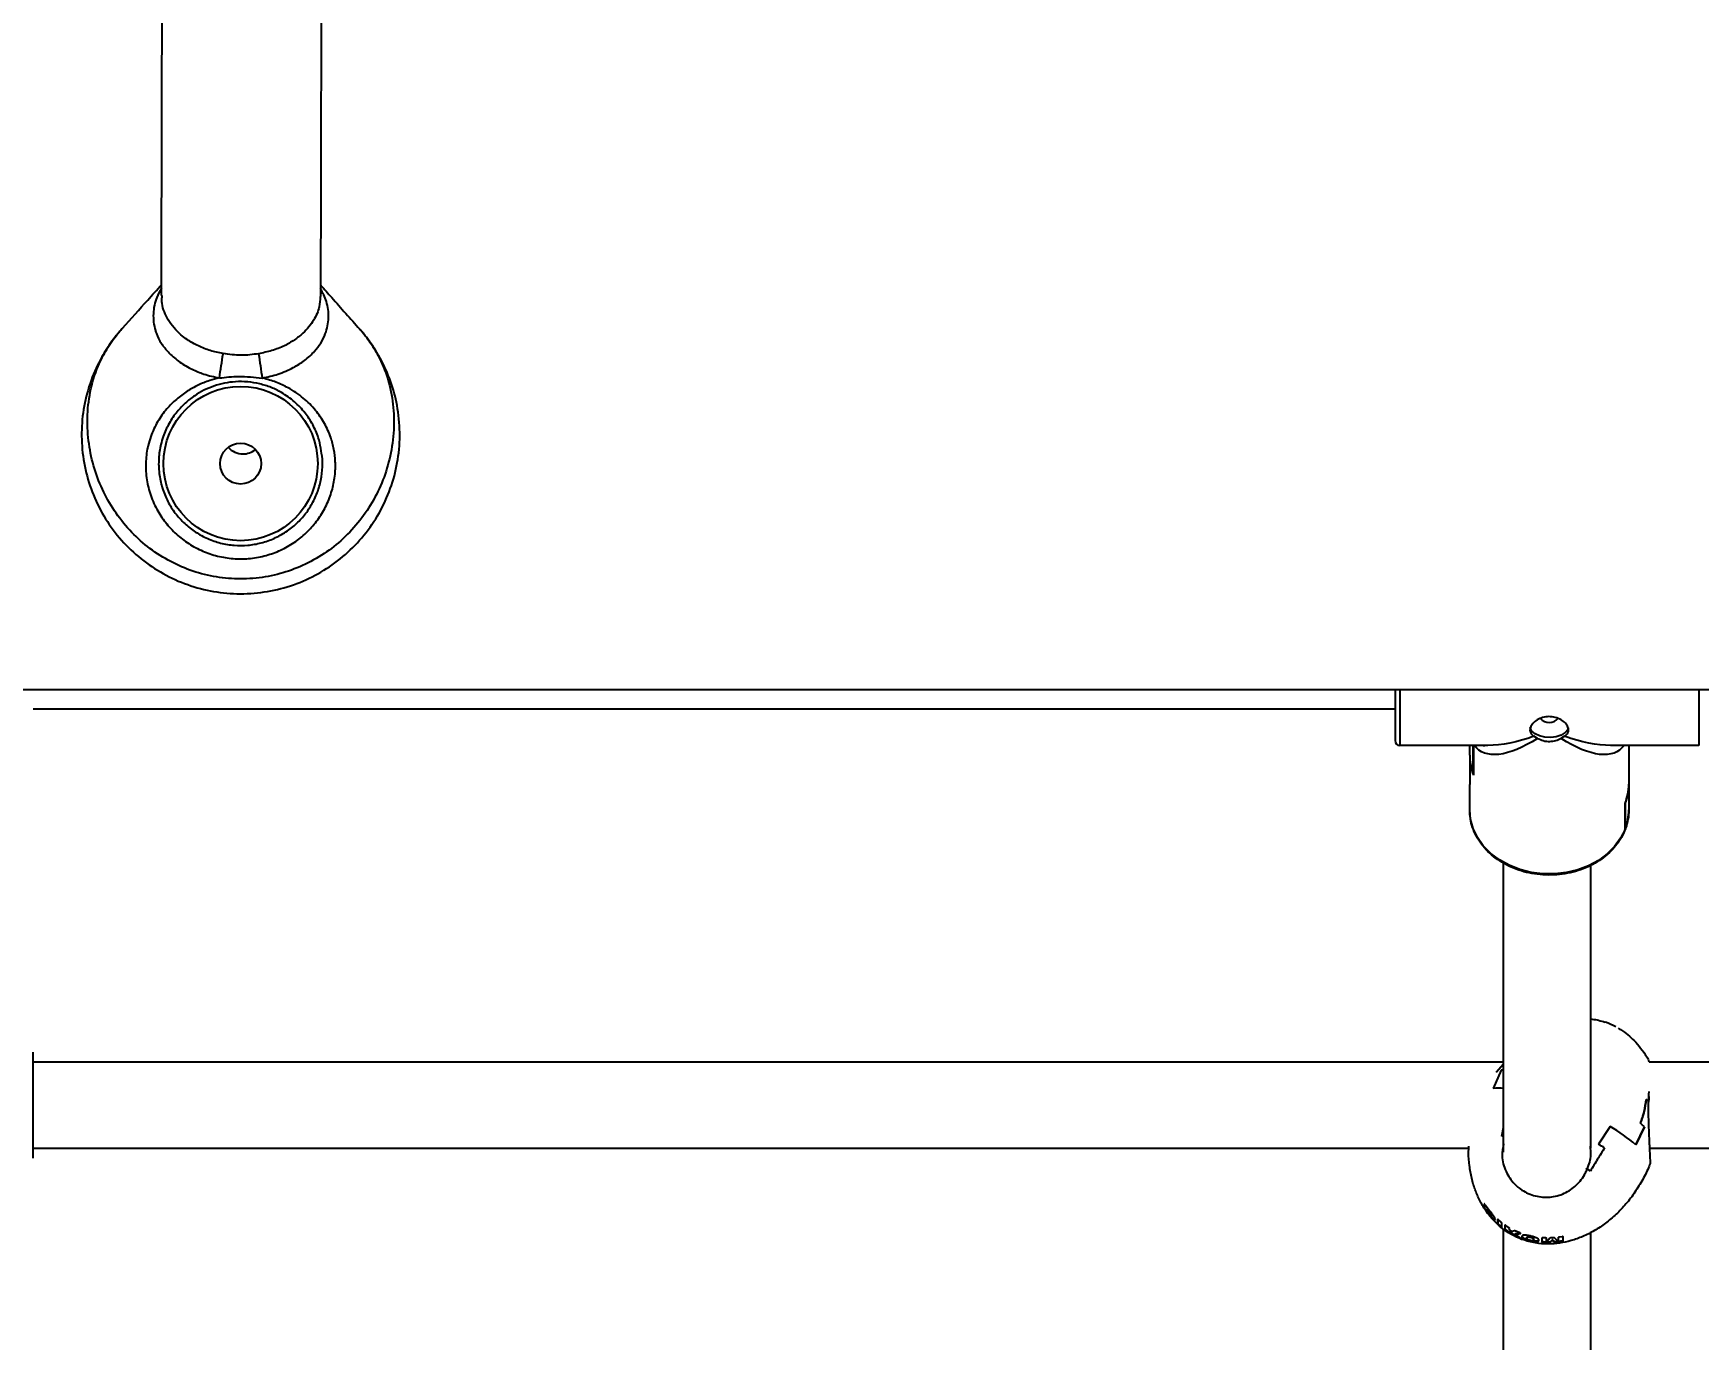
# Model space of a CAD drawing. Header units: millimetres. Extents: x -3041 to 2447, y -2670 to 2376.
# Drawn here: x -616.5 to -271, y -112.8 to 158.2 of the extents above; entities that cross this region are included whole.
import ezdxf

# ---------------------------------------------------------------- set-up
doc = ezdxf.new("R2010")
doc.units = ezdxf.units.MM
for name, color, linetype in [('DIKOM_ОБЪЕКТ', 7, 'Continuous'), ('DIKOM_РАЗМЕР_ЗОНА', 7, 'Continuous'), ('DIKOM_РАЗМЕР_ОБЪЕКТА', 7, 'Continuous')]:
    doc.layers.add(name, color=color, linetype=linetype)
doc.styles.add('style1', font='arial.ttf', dxfattribs={"width": 0.8})
doc.dimstyles.new('1-50', dxfattribs={"dimtxt": 300, "dimasz": 200, "dimexe": 100, "dimexo": 0, "dimgap": 100, "dimtad": 1, "dimdec": 0, "dimtxsty": 'style1', "dimcen": 0, "dimclrd": 7, "dimclre": 7, "dimadec": 1, "dimazin": 2, "dimtfac": 1, "dimtdec": 0, "dimtmove": 0, "dimatfit": 3, "dimfxl": 0, "dimlwd": 25, "dimlwe": 18, "dimarcsym": 0})

# ---------------------------------------------------------------- blocks, each defined once
blk = doc.blocks.new('*D3')
at = {"layer": 'Defpoints', "color": 0, "transparency": 16777216}
for p in [(-752.5, 77), (947.5, 41.41), (947.5, -1132.49)]:
    blk.add_point(p, dxfattribs=at)
at = {"layer": 'DIKOM_РАЗМЕР_ОБЪЕКТА', "color": 7, "lineweight": 18, "transparency": 16777216}
for p, q in [((-752.5, 77), (-752.5, -1232.49)), ((947.5, 41.41), (947.5, -1232.49))]:
    blk.add_line(p, q, dxfattribs=at)
at = {"layer": 'DIKOM_РАЗМЕР_ОБЪЕКТА', "color": 7, "lineweight": 25, "transparency": 16777216}
blk.add_line((-552.5, -1132.49), (747.5, -1132.49), dxfattribs=at)
at = {"layer": 'DIKOM_РАЗМЕР_ОБЪЕКТА', "color": 7, "transparency": 16777216}
for points in [[(-552.5, -1099.15), (-552.5, -1165.82), (-752.5, -1132.49)], [(747.5, -1099.15), (747.5, -1165.82), (947.5, -1132.49)]]:
    blk.add_solid(points, dxfattribs=at)
at = {"layer": 'DIKOM_РАЗМЕР_ОБЪЕКТА', "color": 0, "transparency": 16777216, "insert": (97.5, -879.31), "char_height": 300, "attachment_point": 5, "style": 'style1'}
blk.add_mtext('1700', dxfattribs=at)
blk = doc.blocks.new('*D0')
at = {"layer": 'Defpoints', "color": 0, "transparency": 16777216}
for p in [(-287.9, 2375.66), (-2590.77, -2024.34), (-287.9, -2024.34)]:
    blk.add_point(p, dxfattribs=at)
at = {"layer": 'DIKOM_РАЗМЕР_ЗОНА', "color": 7, "lineweight": 18, "transparency": 16777216}
for p, q in [((-287.9, 2375.66), (-2690.77, 2375.66)), ((-287.9, -2024.34), (-2690.77, -2024.34))]:
    blk.add_line(p, q, dxfattribs=at)
at = {"layer": 'DIKOM_РАЗМЕР_ЗОНА', "color": 7, "lineweight": 25, "transparency": 16777216}
blk.add_line((-2590.77, 2175.66), (-2590.77, -1824.34), dxfattribs=at)
at = {"layer": 'DIKOM_РАЗМЕР_ЗОНА', "color": 7, "transparency": 16777216}
for points in [[(-2624.1, 2175.66), (-2557.43, 2175.66), (-2590.77, 2375.66)], [(-2624.1, -1824.34), (-2557.43, -1824.34), (-2590.77, -2024.34)]]:
    blk.add_solid(points, dxfattribs=at)
at = {"layer": 'DIKOM_РАЗМЕР_ЗОНА', "color": 0, "transparency": 16777216, "insert": (-2843.94, 175.66), "char_height": 300, "attachment_point": 5, "rotation": 90, "style": 'style1'}
blk.add_mtext('4400', dxfattribs=at)
blk = doc.blocks.new('*D1')
at = {"layer": 'Defpoints', "color": 0, "transparency": 16777216}
for p in [(-2252.5, 10.19), (2447.5, 10.19), (2447.5, -2570.49)]:
    blk.add_point(p, dxfattribs=at)
at = {"layer": 'DIKOM_РАЗМЕР_ЗОНА', "color": 7, "lineweight": 18, "transparency": 16777216}
for p, q in [((-2252.5, 10.19), (-2252.5, -2670.49)), ((2447.5, 10.19), (2447.5, -2670.49))]:
    blk.add_line(p, q, dxfattribs=at)
at = {"layer": 'DIKOM_РАЗМЕР_ЗОНА', "color": 7, "lineweight": 25, "transparency": 16777216}
blk.add_line((-2052.5, -2570.49), (2247.5, -2570.49), dxfattribs=at)
at = {"layer": 'DIKOM_РАЗМЕР_ЗОНА', "color": 7, "transparency": 16777216}
for points in [[(-2052.5, -2537.15), (-2052.5, -2603.82), (-2252.5, -2570.49)], [(2247.5, -2537.15), (2247.5, -2603.82), (2447.5, -2570.49)]]:
    blk.add_solid(points, dxfattribs=at)
at = {"layer": 'DIKOM_РАЗМЕР_ЗОНА', "color": 0, "transparency": 16777216, "insert": (97.5, -2317.31), "char_height": 300, "attachment_point": 5, "style": 'style1'}
blk.add_mtext('4700', dxfattribs=at)

msp = doc.modelspace()

# ---------------------------------------------------------------- linework, layer by layer
at = {"layer": 'DIKOM_ОБЪЕКТ'}
for p, q in [((-589.8, 103.52), (-589.8, 103.77)), ((37.5, 22), (-652.5, 22)), ((-334.03, 22), (-334.03, 11.44)), ((-333.03, 22), (-333.03, 10.44)), ((-271.03, 22), (-271.03, 10.44)), ((-334.03, 17.94), (-616.5, 17.94)), ((-314.76, 10.44), (-333.03, 10.44)), ((-318.53, 8.45), (-318.53, 10.44)), ((-317.91, 10.44), (-317.84, 10.24)), ((-317.76, 10.19), (-317.86, 10.44)), ((-315.53, 10.24), (-315.53, 10.44)), ((-304.47, 11.91), (-305.21, 12.35)), ((-298.86, 12.35), (-299.6, 11.91)), ((-271.03, 10.44), (-289.31, 10.44)), ((-285.53, 10.44), (-285.53, 8.45)), ((-318.53, 8.45), (-318.53, 2.38)), ((-318.53, 8.3), (-318.53, 2.32)), ((-318.53, 8.3), (-318.53, 8.3)), ((-317.84, 4.62), (-317.84, 10.24)), ((-317.78, 10.24), (-317.84, 10.24)), ((-317.76, 10.19), (-317.76, 4.27)), ((-285.53, 8.45), (-285.53, 2.38)), ((-285.53, 8.3), (-285.53, 2.32)), ((-317.76, 4.62), (-317.84, 4.62)), ((-318.53, -2.95), (-318.53, 2.32)), ((-285.53, 2.32), (-285.53, -2.95)), ((-285.53, 2.32), (-285.53, 2.32)), ((-286.31, -6.98), (-286.31, -1.65)), ((-286.28, -1.63), (-286.3, -1.63)), ((-286.28, -1.63), (-286.28, -6.9)), ((-311.5, -73.93), (-311.5, -14)), ((-293.5, -14.47), (-293.5, -73.13)), ((-616.5, -75.21), (-616.5, -53.21)), ((-616.5, -55.21), (-311.5, -55.21)), ((-281.28, -55.21), (11.5, -55.21)), ((-312.01, -56.93), (-313.65, -60.71)), ((-312.01, -56.93), (-313.65, -60.71)), ((-313.07, -57.33), (-311.5, -55.62)), ((-311.89, -70.59), (-311.5, -68.84)), ((-311.89, -70.59), (-311.5, -68.84)), ((-289.4, -68.61), (-291.81, -72.29)), ((-289.4, -68.61), (-291.81, -72.29)), ((-282.29, -68.68), (-284.09, -72.4)), ((-284.09, -72.4), (-282.29, -68.68)), ((-318.73, -73.21), (-616.5, -73.21)), ((11.5, -73.21), (-281.23, -73.21)), ((-315.51, -84.68), (-315.52, -84.69)), ((-315.52, -84.69), (-315.5, -85.57)), ((-315.45, -85.47), (-315.5, -85.57)), ((-315.45, -85.48), (-315.49, -85.59)), ((-315.49, -85.59), (-315.43, -85.7)), ((-315.45, -85.47), (-315.47, -84.71)), ((-315.36, -84.83), (-315.45, -84.72)), ((-315.38, -85.59), (-315.45, -85.48)), ((-315.38, -85.59), (-315.43, -85.7)), ((-315.43, -85.7), (-315.35, -85.81)), ((-315.31, -85.71), (-315.38, -85.59)), ((-315.31, -84.9), (-315.36, -84.83)), ((-315.31, -85.71), (-315.35, -85.81)), ((-315.35, -85.81), (-315.29, -85.9)), ((-314.41, -86.11), (-315.31, -84.9)), ((-315.25, -85.79), (-315.31, -85.71)), ((-315.25, -85.79), (-315.29, -85.9)), ((-315.29, -85.9), (-314.39, -87.11)), ((-314.8, -86.39), (-315.25, -85.79)), ((-314.81, -86.01), (-314.76, -85.9)), ((-314.76, -85.91), (-314.81, -86.01)), ((-314.81, -86.01), (-314.8, -86.44)), ((-314.59, -86.06), (-314.63, -86.16)), ((-314.37, -86.49), (-314.63, -86.16)), ((-314.59, -86.06), (-314.33, -86.39)), ((-314.31, -86.23), (-314.41, -86.11)), ((-313.94, -86.69), (-314.31, -86.23)), ((-314.62, -86.71), (-314.5, -86.86)), ((-314.35, -87), (-314.39, -87.11)), ((-314.39, -87.11), (-313.9, -87.67)), ((-314.33, -86.39), (-314.37, -86.49)), ((-314.22, -87.17), (-314.15, -87.22)), ((-314.13, -86.7), (-314.17, -86.8)), ((-313.85, -87.57), (-314.16, -87.22)), ((-314.05, -86.86), (-314.1, -86.96)), ((-314.03, -87.12), (-314.07, -87.21)), ((-313.85, -87.57), (-313.9, -87.67)), ((-313.9, -87.67), (-313.79, -87.78)), ((-313.75, -87.68), (-313.85, -87.57)), ((-313.75, -87.68), (-313.79, -87.78)), ((-313.79, -87.78), (-313.43, -88.08)), ((-313.39, -87.98), (-313.75, -87.68)), ((-313.39, -87.98), (-313.43, -88.08)), ((-313.43, -88.08), (-313.3, -88.12)), ((-313.26, -88.02), (-313.39, -87.98)), ((-313.25, -87.91), (-313.34, -87.64)), ((-313.29, -88.05), (-313.25, -87.91)), ((-312.74, -87.91), (-312.75, -87.93)), ((-312.75, -87.93), (-312.73, -88.81)), ((-312.69, -88.72), (-312.73, -88.81)), ((-312.69, -88.72), (-312.7, -87.83)), ((-312.03, -88.44), (-312.58, -87.99)), ((-312.53, -88.89), (-312.57, -88.99)), ((-312.57, -88.99), (-312.02, -89.44)), ((-311.98, -89.35), (-312.53, -88.89)), ((-311.98, -89.35), (-312.02, -89.44)), ((-311.87, -89.53), (-311.88, -88.65)), ((-311.22, -89.11), (-311.23, -89.12)), ((-311.23, -89.12), (-311.22, -90.01)), ((-310.47, -89.53), (-311.06, -89.16)), ((-310.32, -89.88), (-310.31, -89.71)), ((-311.5, -165.09), (-311.5, -89.94)), ((-311.18, -89.92), (-311.22, -90.01)), ((-311, -90.07), (-311.04, -90.16)), ((-311.04, -90.16), (-310.46, -90.53)), ((-310.42, -90.44), (-311, -90.07)), ((-310.42, -90.44), (-310.46, -90.53)), ((-310.33, -90.39), (-310.29, -90.3)), ((-310.3, -90.6), (-310.33, -90.4)), ((-309.96, -90.3), (-310.21, -90.06)), ((-310.18, -90.36), (-310.21, -90.45)), ((-310.21, -90.45), (-309.41, -91.09)), ((-309.37, -91), (-310.18, -90.36)), ((-309.24, -90.27), (-309.76, -90.4)), ((-309.37, -91), (-309.41, -91.09)), ((-309.12, -90.97), (-309.09, -90.88)), ((-309.07, -91.17), (-309.11, -91.26)), ((-309.11, -91.26), (-308.15, -91.67)), ((-309.06, -90.86), (-309.1, -90.95)), ((-308.11, -91.67), (-309.06, -91.05)), ((-308.12, -90.69), (-308.97, -90.33)), ((-308.14, -91.65), (-308.15, -91.67)), ((-308.02, -90.76), (-308.04, -90.79)), ((-307.62, -91.55), (-307.68, -91.32)), ((-307.62, -91.55), (-307.66, -91.64)), ((-306.71, -91.68), (-306.67, -91.59)), ((-306.67, -92.06), (-306.71, -92.15)), ((-306.66, -91.57), (-306.7, -91.66)), ((-306.57, -91.58), (-306.7, -91.66)), ((-306.7, -91.66), (-306.69, -91.87)), ((-306.66, -91.57), (-306.53, -91.49)), ((-306.53, -91.49), (-306.57, -91.58)), ((-305.91, -91.54), (-305.95, -91.63)), ((-305.38, -91.75), (-305.42, -91.84)), ((-305.3, -91.98), (-305.42, -91.84)), ((-305.38, -91.75), (-305.27, -91.89)), ((-305.27, -91.89), (-305.3, -91.98)), ((-305.29, -92.16), (-305.3, -91.98)), ((-305.25, -92.07), (-305.29, -92.16)), ((-305.25, -92.09), (-305.29, -92.18)), ((-305.24, -92.39), (-305.28, -92.48)), ((-305.27, -91.89), (-305.25, -92.07)), ((-305.25, -92.07), (-305.26, -92.08)), ((-303.53, -91.77), (-303.54, -91.78)), ((-303.54, -91.78), (-303.53, -92.67)), ((-303.49, -92.58), (-303.53, -92.67)), ((-303.49, -92.58), (-303.5, -91.69)), ((-302.8, -91.74), (-303.32, -91.72)), ((-303.27, -92.62), (-303.31, -92.72)), ((-303.31, -92.72), (-302.2, -92.74)), ((-302.16, -92.64), (-303.27, -92.62)), ((-302.61, -92.53), (-302.6, -91.82)), ((-301.9, -91.81), (-302.56, -92.53)), ((-302.16, -92.64), (-302.2, -92.74)), ((-301.94, -92.7), (-301.48, -92.26)), ((-301.9, -92.6), (-301.94, -92.7)), ((-301.44, -92.16), (-301.9, -92.6)), ((-301.17, -91.7), (-301.62, -91.72)), ((-301.44, -92.16), (-301.48, -92.26)), ((-301.33, -92.15), (-301.37, -92.25)), ((-301.37, -92.25), (-300.82, -92.63)), ((-300.78, -92.53), (-301.33, -92.15)), ((-300.24, -92.39), (-300.9, -91.75)), ((-300.78, -92.53), (-300.82, -92.63)), ((-300.53, -92.64), (-299.35, -92.47)), ((-300.49, -92.54), (-300.53, -92.64)), ((-299.3, -92.36), (-300.49, -92.54)), ((-300.17, -91.67), (-300.19, -92.38)), ((-300.14, -92.28), (-300.19, -92.38)), ((-300.14, -92.28), (-300.13, -91.57)), ((-299.37, -91.47), (-299.93, -91.56)), ((-299.3, -92.36), (-299.35, -92.47)), ((-299.13, -92.39), (-299.14, -91.51)), ((-293.5, -90.63), (-293.5, -164.28))]:
    msp.add_line(p, q, dxfattribs=at)
for points in [[(-298.08, 14.09), (-298.21, 13.75), (-298.73, 13.12), (-299.54, 12.6), (-300.57, 12.24), (-301.74, 12.09), (-302.92, 12.14), (-304.03, 12.4), (-304.97, 12.84), (-305.64, 13.42), (-305.99, 14.1), (-306, 14.13)], [(-286.31, -6.98), (-287.23, -8.82), (-288.48, -10.53), (-290.03, -12.07), (-291.84, -13.41), (-293.89, -14.51), (-296.11, -15.36), (-298.47, -15.93), (-300.9, -16.22), (-303.37, -16.2), (-305.8, -15.9), (-308.14, -15.3), (-310.36, -14.43), (-312.38, -13.31), (-314.18, -11.95), (-315.71, -10.4), (-316.93, -8.67), (-317.82, -6.82), (-318.36, -4.89), (-318.53, -2.95)]]:
    msp.add_lwpolyline(points, dxfattribs=at)
for radius in [16, 4.25]:
    msp.add_circle((-573.5, 68.91), radius, dxfattribs=at)
for centre, radius, start, end in [((-858.01, 132.38), 283.81, 350.7281, 351.76), ((-293.48, 130.24), 278.96, 187.9429, 188.9923), ((-573.02, 74.9), 4, 220.6536, 270), ((-573.02, 74.9), 4, 270, 310.2732), ((-302.03, 17.56), 2.36, 219.7644, 319.7133), ((-333.03, 11.44), 1, 180, 270), ((-307.6, 8.46), 10.94, 180.0939, 200.5874), ((-307.57, 8.32), 10.96, 180.1092, 201.6836), ((-296.5, 2.4), 10.96, 338.3156, 359.891), ((-296.49, 2.34), 10.95, 338.7548, 359.8953), ((-296.47, -2.93), 10.94, 338.7367, 359.914), ((-295.36, -61.46), 15.3, 62.2871, 70.8963), ((-310.84, -65.11), 8.26, 94.5565, 98.0973), ((-312.48, -73.89), 13.23, 85.7526, 95.079), ((-294.77, -78.14), 19.86, 48.0156, 49.6943), ((-307.33, -99.36), 35.6, 49.2312, 59.7487), ((-296.61, -84.05), 21.01, 47.0308, 50.045), ((-317.06, -100.54), 30.39, 79.4669, 80.2201), ((-317.17, -115.79), 50.35, 58.0769, 59.765), ((-318.23, -117.89), 47.05, 58.2828, 59.2211)]:
    msp.add_arc(centre, radius, start, end, dxfattribs=at)
at = {"layer": 'DIKOM_ОБЪЕКТ', "extrusion": (0, 0, -1)}
for major_axis, ratio, start_param, end_param in [((14.78, 17.31), 0.423512, 2.179316, 3.253779), ((20.54, 13.25), 0.478371, 2.01828, 2.503567), ((14.78, -17.31), 0.423512, -0.112186, 0.962277), ((20.54, -13.25), 0.478371, 0.638026, 1.123313)]:
    msp.add_ellipse((-302.03, 26.94), major_axis=major_axis, ratio=ratio, start_param=start_param, end_param=end_param, dxfattribs=at)
at = {"layer": 'DIKOM_ОБЪЕКТ'}
for points, knots in [([(-589.92, 103.77), (-589.92, 104.08), (-589.92, 105.55), (-589.91, 108.91), (-589.9, 113.37), (-589.89, 117.6), (-589.88, 121.5), (-589.87, 125.26), (-589.86, 129.17), (-589.85, 134.63), (-589.83, 141.8), (-589.81, 150.78), (-589.79, 160.01), (-589.77, 169.38), (-589.75, 178.77), (-589.73, 188.07), (-589.7, 197.05), (-589.69, 203.91), (-589.68, 208.78), (-589.67, 211.86), (-589.66, 215.02), (-589.65, 218.53), (-589.64, 222.96), (-589.63, 228.18), (-589.62, 233.1), (-589.61, 237.2), (-589.61, 239.21), (-589.6, 240.23)], [0, 0, 0, 0, 0.012356, 0.057788, 0.098976, 0.133921, 0.162193, 0.190055, 0.218409, 0.247128, 0.305239, 0.364407, 0.424061, 0.483454, 0.543304, 0.60303, 0.661656, 0.718104, 0.739919, 0.761241, 0.78218, 0.807019, 0.837312, 0.881436, 0.930564, 0.964993, 1, 1, 1, 1]), ([(-556.61, 240.04), (-556.61, 239.73), (-556.61, 238.27), (-556.62, 234.9), (-556.63, 230.44), (-556.64, 226.21), (-556.65, 222.31), (-556.65, 218.55), (-556.66, 214.64), (-556.68, 209.18), (-556.69, 202.01), (-556.71, 193.03), (-556.73, 183.8), (-556.76, 174.43), (-556.78, 165.04), (-556.8, 155.74), (-556.82, 146.76), (-556.84, 139.9), (-556.85, 135.03), (-556.85, 131.95), (-556.86, 128.79), (-556.87, 125.28), (-556.88, 120.85), (-556.89, 115.63), (-556.9, 110.69), (-556.91, 106.67), (-556.92, 104.46), (-556.92, 103.57), (-556.92, 103.57)], [0, 0, 0, 0, 0.012411, 0.057837, 0.099018, 0.133958, 0.162225, 0.190083, 0.218432, 0.247147, 0.305248, 0.364407, 0.424051, 0.483435, 0.543275, 0.602992, 0.661609, 0.718047, 0.739859, 0.761178, 0.782113, 0.806949, 0.837237, 0.881353, 0.930473, 0.964897, 0.999931, 1, 1, 1, 1]), ([(-598, 97), (-596.24, 98.96), (-593.49, 102.01), (-590.86, 104.96), (-589.91, 106.02)], [0, 0, 0, 0, 0.641428, 1, 1, 1, 1]), ([(-589.92, 105.29), (-590.27, 104.67), (-591.18, 103.04), (-591.78, 99.99), (-591.49, 97.4), (-590.79, 95.36), (-589.98, 93.78), (-588.96, 92.5), (-587.7, 91.18), (-586.12, 89.87), (-583.68, 88.46), (-580.93, 87.33), (-579, 86.9), (-577.91, 86.66)], [0, 0, 0, 0, 0.081, 0.211607, 0.345041, 0.370656, 0.456074, 0.545017, 0.555164, 0.663868, 0.776128, 0.873909, 1, 1, 1, 1]), ([(-569.01, 86.64), (-567.91, 86.88), (-565.69, 87.37), (-562.73, 88.65), (-560.17, 90.26), (-558.25, 91.99), (-556.82, 93.87), (-555.65, 96.17), (-555.08, 99.15), (-555.48, 102.46), (-556.46, 104.33), (-556.92, 105.2)], [0, 0, 0, 0, 0.1277, 0.258434, 0.363071, 0.470798, 0.549379, 0.630497, 0.761429, 0.889163, 1, 1, 1, 1]), ([(-556.91, 105.96), (-556.14, 105.08), (-553.42, 102.02), (-550.73, 98.98), (-548.8, 96.8)], [0, 0, 0, 0, 0.285358, 1, 1, 1, 1]), ([(-577.13, 91.71), (-578.03, 91.9), (-579.79, 92.27), (-582.3, 93.26), (-584.32, 94.4), (-586, 95.69), (-587.36, 97.04), (-588.52, 98.64), (-589.34, 100.35), (-589.87, 101.97), (-589.82, 103.05), (-589.8, 103.52)], [0, 0, 0, 0, 0.146055, 0.285722, 0.42843, 0.514566, 0.622295, 0.732827, 0.827293, 0.924862, 1, 1, 1, 1]), ([(-557.01, 103.58), (-557.03, 102.85), (-557.08, 101.14), (-558.32, 98.45), (-560.2, 96.16), (-562.36, 94.47), (-564.52, 93.25), (-567, 92.26), (-568.83, 91.88), (-569.76, 91.69)], [0, 0, 0, 0, 0.114678, 0.271301, 0.4589, 0.579717, 0.703327, 0.850103, 1, 1, 1, 1]), ([(-598.08, 96.91), (-598.09, 96.89), (-598.41, 96.54), (-599.55, 95.21), (-601.33, 92.75), (-603.5, 88.89), (-605.3, 84.21), (-606.42, 78.76), (-606.59, 73.19), (-605.85, 67.66), (-604.16, 62.34), (-601.63, 57.37), (-598.29, 52.91), (-594.25, 49.05), (-589.61, 45.94), (-584.53, 43.64), (-579.13, 42.24), (-574.45, 41.82), (-569.77, 42.02), (-565.14, 42.82), (-559.87, 44.67), (-554.99, 47.39), (-550.63, 50.88), (-546.93, 55.06), (-543.96, 59.81), (-541.85, 64.99), (-540.62, 70.46), (-540.35, 76.07), (-541, 81.52), (-542.51, 86.65), (-544.02, 89.86), (-545.64, 92.68), (-546.65, 94.18), (-547.93, 95.79), (-548.38, 96.32), (-548.67, 96.65), (-548.76, 96.76), (-548.79, 96.79), (-548.8, 96.8)], [0, 0, 0, 0, 0.000342, 0.009282, 0.03481, 0.060337, 0.09703, 0.133722, 0.17035, 0.206978, 0.243601, 0.280225, 0.316847, 0.353468, 0.39009, 0.426712, 0.463335, 0.499958, 0.519133, 0.555763, 0.592393, 0.629033, 0.665672, 0.702339, 0.739006, 0.775791, 0.812576, 0.849527, 0.886479, 0.920892, 0.955306, 0.95646, 0.985432, 0.991026, 0.99728, 0.999191, 0.999695, 1, 1, 1, 1]), ([(-548.8, 96.8), (-548.78, 96.79), (-548.7, 96.69), (-548.54, 96.51), (-548.25, 96.17), (-547.87, 95.71), (-547.23, 94.89), (-546.2, 93.45), (-545.41, 92.14), (-544.16, 89.77), (-542.8, 86.47), (-541.74, 81.24), (-541.59, 75.82), (-542.32, 70.52), (-543.87, 65.42), (-546.12, 60.76), (-549.07, 56.51), (-552.59, 52.84), (-556.66, 49.76), (-561.12, 47.4), (-565.92, 45.78), (-570.11, 45.08), (-574.33, 44.91), (-578.56, 45.26), (-583.43, 46.47), (-588.09, 48.47), (-592.36, 51.18), (-596.18, 54.57), (-599.42, 58.52), (-602.03, 62.98), (-603.94, 67.83), (-605.09, 73.01), (-605.42, 78.37), (-604.84, 83.85), (-603.38, 88.64), (-601.34, 92.65), (-599.57, 95.17), (-598.41, 96.54), (-598.1, 96.89), (-598.08, 96.9)], [0, 0, 0, 0, 0.000339, 0.00271, 0.005151, 0.009624, 0.015239, 0.027072, 0.046815, 0.047235, 0.083607, 0.121317, 0.158577, 0.196906, 0.232877, 0.269735, 0.304939, 0.34103, 0.375844, 0.411563, 0.446178, 0.481709, 0.500046, 0.534637, 0.570147, 0.604876, 0.640518, 0.675558, 0.711498, 0.747101, 0.783586, 0.82019, 0.857738, 0.895771, 0.935171, 0.962339, 0.990059, 0.999638, 1, 1, 1, 1]), ([(-569.76, 91.69), (-570.97, 91.53), (-573.43, 91.2), (-575.89, 91.54), (-577.13, 91.71)], [0, 0, 0, 0, 0.492441, 1, 1, 1, 1]), ([(-577.91, 86.66), (-578.58, 86.49), (-580.1, 86.11), (-582.35, 85.19), (-584.68, 83.9), (-586.88, 82.26), (-588.97, 80.17), (-590.81, 77.61), (-592.02, 75.01), (-592.84, 72.27), (-593.25, 69.42), (-593.12, 66.03), (-592.35, 62.63), (-591.02, 59.49), (-589.15, 56.64), (-586.91, 54.23), (-584.28, 52.21), (-581.4, 50.68), (-578.28, 49.63), (-575.07, 49.11), (-571.8, 49.12), (-568.6, 49.66), (-565.52, 50.72), (-562.68, 52.24), (-560.11, 54.22), (-557.92, 56.56), (-556.15, 59.23), (-554.85, 62.1), (-554.04, 65.14), (-553.81, 67.56), (-553.85, 69.8), (-554.09, 71.86), (-554.8, 74.55), (-556.03, 77.31), (-557.93, 80.08), (-560.44, 82.59), (-563.26, 84.5), (-566.15, 85.84), (-568, 86.41), (-568.98, 86.63), (-569.01, 86.64)], [0, 0, 0, 0, 0.017817, 0.040612, 0.063876, 0.08996, 0.11656, 0.147773, 0.179846, 0.197693, 0.22791, 0.259119, 0.288894, 0.319686, 0.347718, 0.376596, 0.404006, 0.4322, 0.459405, 0.487373, 0.514492, 0.542365, 0.569431, 0.597248, 0.624267, 0.652037, 0.679048, 0.706812, 0.734009, 0.761968, 0.771666, 0.795057, 0.818884, 0.849342, 0.880626, 0.914578, 0.949681, 0.974113, 0.999156, 1, 1, 1, 1]), ([(-577.91, 86.66), (-576.58, 86.81), (-573.62, 87.15), (-570.65, 86.82), (-569.01, 86.64)], [0, 0, 0, 0, 0.448863, 1, 1, 1, 1]), ([(-556.53, 69.85), (-556.51, 69.53), (-556.47, 68.32), (-556.65, 66.17), (-557.31, 63.47), (-558.42, 60.9), (-559.93, 58.53), (-561.83, 56.44), (-564.04, 54.69), (-566.52, 53.32), (-569.2, 52.38), (-572, 51.9), (-574.85, 51.88), (-577.66, 52.34), (-580.37, 53.27), (-582.88, 54.64), (-585.16, 56.42), (-587.11, 58.58), (-588.71, 61.1), (-589.84, 63.91), (-590.48, 66.91), (-590.55, 69.95), (-590.17, 72.49), (-589.45, 74.94), (-588.4, 77.26), (-586.83, 79.57), (-585.03, 81.48), (-583.16, 82.96), (-581.15, 84.14), (-579.08, 85.02), (-576.87, 85.62), (-574.5, 85.94), (-572.02, 85.9), (-569.51, 85.49), (-567.14, 84.73), (-564.67, 83.53), (-562.25, 81.78), (-560.11, 79.52), (-558.48, 77.02), (-557.07, 73.89), (-556.73, 71.37), (-556.53, 69.85)], [0, 0, 0, 0, 0.00919, 0.035108, 0.061018, 0.08647, 0.11192, 0.13702, 0.16212, 0.187196, 0.212271, 0.237346, 0.262421, 0.287594, 0.312767, 0.338219, 0.363672, 0.389911, 0.416153, 0.444429, 0.472714, 0.501837, 0.530976, 0.548025, 0.578201, 0.608384, 0.633111, 0.657823, 0.679014, 0.700187, 0.720661, 0.741123, 0.763687, 0.78626, 0.808881, 0.831525, 0.863829, 0.896184, 0.92564, 0.955088, 1, 1, 1, 1]), ([(-298.86, 12.35), (-298.83, 12.37), (-298.53, 12.56), (-298.15, 12.96), (-297.97, 13.68), (-298.18, 14.46), (-298.83, 15.27), (-299.83, 15.96), (-301.08, 16.38), (-302.44, 16.45), (-303.74, 16.17), (-304.85, 15.6), (-305.66, 14.82), (-306.07, 13.96), (-306.03, 13.17), (-305.66, 12.65), (-305.31, 12.41), (-305.21, 12.35)], [0, 0, 0, 0, 0.009114, 0.085707, 0.147074, 0.22138, 0.295638, 0.371193, 0.447776, 0.522901, 0.596334, 0.670483, 0.746614, 0.822958, 0.897453, 0.970935, 1, 1, 1, 1]), ([(-304.47, 11.91), (-304.08, 11.73), (-303.31, 11.36), (-301.95, 11.22), (-300.65, 11.4), (-299.94, 11.75), (-299.6, 11.91)], [0, 0, 0, 0, 0.260377, 0.517513, 0.7684, 1, 1, 1, 1]), ([(-287.7, -9.62), (-288.07, -10.11), (-288.83, -11.14), (-290.32, -12.51), (-292.04, -13.75), (-293.96, -14.77), (-296.03, -15.57), (-298.22, -16.12), (-300.49, -16.43), (-302.78, -16.47), (-305.07, -16.26), (-307.29, -15.79), (-309.42, -15.07), (-311.4, -14.12), (-313.21, -12.95), (-314.8, -11.58), (-316.14, -10.05), (-317.21, -8.37), (-317.97, -6.59), (-318.45, -4.78), (-318.5, -3.56), (-318.53, -2.97)], [0, 0, 0, 0, 0.048934, 0.10164, 0.154505, 0.207488, 0.260549, 0.313659, 0.3668, 0.419962, 0.47314, 0.52634, 0.579559, 0.632786, 0.686004, 0.73918, 0.792272, 0.845222, 0.897982, 0.950531, 1, 1, 1, 1]), ([(-285.54, -2.93), (-285.54, -2.96), (-285.49, -3.62), (-285.68, -4.9), (-285.99, -6.23), (-286.27, -6.92), (-286.31, -7.02)], [0, 0, 0, 0, 0.024813, 0.473874, 0.922668, 1, 1, 1, 1]), ([(-286.4, -7.16), (-286.36, -7.12), (-286.29, -7.04), (-286.28, -6.94), (-286.28, -6.9)], [0, 0, 0, 0, 0.504118, 1, 1, 1, 1]), ([(-286.35, -7.11), (-286.44, -7.35), (-286.78, -8.18), (-287.23, -9.03), (-287.67, -9.58), (-287.7, -9.62)], [0, 0, 0, 0, 0.274263, 0.953421, 1, 1, 1, 1]), ([(-293.5, -46.29), (-293.04, -46.35), (-292.13, -46.49), (-291.11, -46.74), (-290.57, -46.94), (-290.47, -46.98)], [0, 0, 0, 0, 0.447298, 0.892522, 1, 1, 1, 1]), ([(-287.76, -48.22), (-287.6, -48.3), (-287.13, -48.54), (-286.23, -49.17), (-285.02, -50.15), (-283.66, -51.53), (-282.4, -53.22), (-281.59, -54.48), (-281.29, -55.19), (-281.28, -55.21)], [0, 0, 0, 0, 0.056687, 0.160862, 0.340446, 0.53938, 0.759029, 0.994234, 1, 1, 1, 1]), ([(-281.38, -61.33), (-281.4, -61.5), (-281.45, -62.1), (-281.47, -62.84), (-281.48, -63.38)], [0, 0, 0, 0, 0.275411, 1, 1, 1, 1]), ([(-281.92, -63), (-282.04, -63.84), (-282.27, -65.52), (-282.84, -67.13), (-283.12, -67.95)], [0, 0, 0, 0, 0.496482, 1, 1, 1, 1]), ([(-283.12, -67.95), (-282.84, -67.14), (-282.28, -65.53), (-282.04, -63.85), (-281.92, -63)], [0, 0, 0, 0, 0.496572, 1, 1, 1, 1]), ([(-281.48, -63.38), (-281.46, -63.4), (-281.42, -63.45), (-281.41, -63.5), (-281.45, -63.53), (-281.5, -63.53), (-281.53, -63.53)], [0, 0, 0, 0, 0.264919, 0.530074, 0.792383, 1, 1, 1, 1]), ([(-281.48, -63.38), (-281.49, -63.49), (-281.51, -64.68), (-281.5, -67.16), (-281.38, -70.08), (-281.28, -72.23), (-281.19, -74.05), (-281.13, -75.43), (-281.11, -76.28), (-281.14, -76.29), (-281.15, -76.3)], [0, 0, 0, 0, 0.019567, 0.214158, 0.418301, 0.517746, 0.620649, 0.804246, 0.90429, 1, 1, 1, 1]), ([(-281.37, -62.37), (-281.39, -62.68), (-281.41, -63.07), (-281.42, -63.5), (-281.42, -63.59)], [0, 0, 0, 0, 0.80765, 1, 1, 1, 1]), ([(-311.5, -72.22), (-311.65, -73.04), (-312, -74.97), (-311.18, -77.94), (-309.61, -80.32), (-307.5, -82.07), (-304.97, -83.17), (-301.87, -83.42), (-298.86, -82.63), (-296.3, -80.88), (-294.84, -78.97), (-294.28, -77.75), (-294.15, -77.47)], [0, 0, 0, 0, 0.091343, 0.213639, 0.328162, 0.403228, 0.515871, 0.628376, 0.740313, 0.851672, 0.96525, 1, 1, 1, 1]), ([(-314.46, -87.02), (-314.74, -86.67), (-315.5, -85.72), (-316.49, -83.96), (-317.45, -81.75), (-318.17, -79.32), (-318.62, -76.71), (-318.81, -74.48), (-318.74, -73.14), (-318.71, -72.72)], [0, 0, 0, 0, 0.089145, 0.238073, 0.395697, 0.561617, 0.735619, 0.917352, 1, 1, 1, 1]), ([(-294.15, -77.47), (-293.79, -76.48), (-293.23, -74.93), (-293.43, -73.3), (-293.5, -72.71)], [0, 0, 0, 0, 0.635643, 1, 1, 1, 1]), ([(-290.54, -73.05), (-291.04, -73.84), (-292.03, -75.42), (-293, -77.04), (-293.49, -77.86)], [0, 0, 0, 0, 0.496574, 1, 1, 1, 1]), ([(-290.54, -73.05), (-291.04, -73.84), (-292.03, -75.42), (-293, -77.04), (-293.49, -77.86)], [0, 0, 0, 0, 0.496574, 1, 1, 1, 1]), ([(-281.12, -76.31), (-281.18, -76.48), (-281.59, -77.62), (-282.62, -79.62), (-284.21, -82.26), (-286.06, -84.68), (-288.11, -86.83), (-290.31, -88.7), (-292.62, -90.24), (-295.01, -91.45), (-297.45, -92.33), (-299.81, -92.84), (-302.06, -93.02), (-303.96, -92.92), (-305.59, -92.66), (-307.03, -92.28), (-308.68, -91.67), (-310.12, -90.91), (-311.51, -89.98), (-312.71, -88.98), (-313.7, -88.03), (-314.18, -87.39), (-314.27, -87.27)], [0, 0, 0, 0, 0.012577, 0.086289, 0.159685, 0.231953, 0.302504, 0.370875, 0.436767, 0.50008, 0.56095, 0.619848, 0.67109, 0.720224, 0.754873, 0.787612, 0.825443, 0.878992, 0.90281, 0.94387, 0.989355, 1, 1, 1, 1]), ([(-294.39, -77.35), (-294.36, -77.36), (-294.28, -77.39), (-294.2, -77.44), (-294.15, -77.46), (-294.15, -77.47)], [0, 0, 0, 0, 0.355165, 0.932347, 1, 1, 1, 1]), ([(-294.15, -77.47), (-294.19, -77.44), (-294.27, -77.4), (-294.35, -77.36), (-294.39, -77.35)], [0, 0, 0, 0, 0.581742, 1, 1, 1, 1]), ([(-315.45, -84.72), (-315.46, -84.71), (-315.49, -84.69), (-315.5, -84.68), (-315.51, -84.68)], [0, 0, 0, 0, 0.555852, 1, 1, 1, 1]), ([(-315.5, -85.57), (-315.5, -85.58), (-315.5, -85.58), (-315.49, -85.59), (-315.49, -85.59)], [0, 0, 0, 0, 0.537379, 1, 1, 1, 1]), ([(-315.45, -85.48), (-315.45, -85.48), (-315.45, -85.47), (-315.45, -85.47), (-315.45, -85.47)], [0, 0, 0, 0, 0.53727, 1, 1, 1, 1]), ([(-314.63, -86.16), (-314.66, -86.13), (-314.7, -86.07), (-314.76, -86.02), (-314.79, -86), (-314.8, -86), (-314.81, -86.01), (-314.81, -86.01)], [0, 0, 0, 0, 0.309804, 0.578889, 0.779647, 0.960986, 1, 1, 1, 1]), ([(-314.76, -85.91), (-314.76, -85.9), (-314.75, -85.9), (-314.72, -85.91), (-314.68, -85.94), (-314.64, -85.99), (-314.61, -86.04), (-314.59, -86.06)], [0, 0, 0, 0, 0.184767, 0.369301, 0.565616, 0.789037, 1, 1, 1, 1]), ([(-314.8, -86.44), (-314.8, -86.45), (-314.79, -86.48), (-314.75, -86.53), (-314.71, -86.59), (-314.67, -86.65), (-314.64, -86.69), (-314.62, -86.71)], [0, 0, 0, 0, 0.193632, 0.386716, 0.591921, 0.825519, 1, 1, 1, 1]), ([(-314.5, -86.86), (-314.43, -86.94), (-314.33, -87.06), (-314.24, -87.14), (-314.22, -87.17)], [0, 0, 0, 0, 0.709341, 1, 1, 1, 1]), ([(-314.17, -86.8), (-314.21, -86.73), (-314.27, -86.63), (-314.34, -86.53), (-314.37, -86.49)], [0, 0, 0, 0, 0.617436, 1, 1, 1, 1]), ([(-314.33, -86.39), (-314.28, -86.46), (-314.21, -86.56), (-314.15, -86.66), (-314.13, -86.7)], [0, 0, 0, 0, 0.641334, 1, 1, 1, 1]), ([(-314.1, -86.96), (-314.11, -86.93), (-314.12, -86.88), (-314.16, -86.82), (-314.17, -86.8)], [0, 0, 0, 0, 0.688544, 1, 1, 1, 1]), ([(-314.15, -87.22), (-314.13, -87.23), (-314.1, -87.25), (-314.09, -87.24), (-314.09, -87.23)], [0, 0, 0, 0, 0.786097, 1, 1, 1, 1]), ([(-314.13, -86.7), (-314.1, -86.74), (-314.07, -86.8), (-314.06, -86.85), (-314.05, -86.86)], [0, 0, 0, 0, 0.68812, 1, 1, 1, 1]), ([(-314.09, -87.23), (-314.07, -87.18), (-314.06, -87.12), (-314.09, -86.98), (-314.1, -86.96)], [0, 0, 0, 0, 0.827929, 1, 1, 1, 1]), ([(-314.05, -86.86), (-314.03, -86.96), (-314.01, -87.08), (-314.04, -87.13), (-314.04, -87.13)], [0, 0, 0, 0, 0.825833, 1, 1, 1, 1]), ([(-313.34, -87.64), (-313.41, -87.51), (-313.54, -87.26), (-313.78, -86.91), (-313.92, -86.73), (-313.94, -86.69)], [0, 0, 0, 0, 0.445487, 0.889333, 1, 1, 1, 1]), ([(-312.58, -87.99), (-312.6, -87.97), (-312.63, -87.94), (-312.68, -87.91), (-312.72, -87.9), (-312.74, -87.91), (-312.74, -87.92), (-312.75, -87.93)], [0, 0, 0, 0, 0.22049, 0.441034, 0.651238, 0.848126, 1, 1, 1, 1]), ([(-312.73, -88.81), (-312.73, -88.82), (-312.72, -88.83), (-312.69, -88.87), (-312.65, -88.91), (-312.61, -88.95), (-312.58, -88.98), (-312.57, -88.99)], [0, 0, 0, 0, 0.210769, 0.421476, 0.633278, 0.854391, 1, 1, 1, 1]), ([(-312.53, -88.89), (-312.54, -88.88), (-312.58, -88.84), (-312.63, -88.79), (-312.67, -88.75), (-312.69, -88.73), (-312.69, -88.72), (-312.69, -88.72)], [0, 0, 0, 0, 0.240711, 0.482141, 0.711094, 0.926168, 1, 1, 1, 1]), ([(-311.88, -88.65), (-311.88, -88.64), (-311.88, -88.62), (-311.91, -88.57), (-311.95, -88.53), (-311.99, -88.48), (-312.02, -88.45), (-312.03, -88.44)], [0, 0, 0, 0, 0.206367, 0.412605, 0.625617, 0.848759, 1, 1, 1, 1]), ([(-312.02, -89.44), (-312, -89.46), (-311.96, -89.49), (-311.91, -89.52), (-311.88, -89.54), (-311.87, -89.54), (-311.87, -89.54), (-311.87, -89.53)], [0, 0, 0, 0, 0.240954, 0.481907, 0.722156, 0.953768, 1, 1, 1, 1]), ([(-311.87, -89.43), (-311.88, -89.42), (-311.9, -89.41), (-311.94, -89.38), (-311.97, -89.36), (-311.98, -89.35)], [0, 0, 0, 0, 0.355945, 0.814701, 1, 1, 1, 1]), ([(-311.06, -89.16), (-311.07, -89.15), (-311.11, -89.12), (-311.16, -89.1), (-311.2, -89.09), (-311.22, -89.1), (-311.23, -89.11), (-311.23, -89.11)], [0, 0, 0, 0, 0.230566, 0.46079, 0.686604, 0.906382, 1, 1, 1, 1]), ([(-311.18, -89.92), (-311.2, -89.7), (-311.23, -89.48), (-311.2, -89.12), (-311.2, -89.11)], [0, 0, 0, 0, 0.96089, 1, 1, 1, 1]), ([(-310.31, -89.71), (-310.31, -89.7), (-310.31, -89.68), (-310.34, -89.64), (-310.38, -89.6), (-310.43, -89.56), (-310.46, -89.54), (-310.47, -89.53)], [0, 0, 0, 0, 0.209269, 0.418331, 0.630684, 0.845354, 1, 1, 1, 1]), ([(-311.22, -90.01), (-311.22, -90.02), (-311.21, -90.03), (-311.18, -90.05), (-311.14, -90.09), (-311.09, -90.13), (-311.06, -90.15), (-311.04, -90.16)], [0, 0, 0, 0, 0.207931, 0.415949, 0.622468, 0.831144, 1, 1, 1, 1]), ([(-311, -90.07), (-311.02, -90.05), (-311.06, -90.03), (-311.11, -89.99), (-311.15, -89.95), (-311.17, -89.93), (-311.18, -89.92), (-311.18, -89.92)], [0, 0, 0, 0, 0.217474, 0.435308, 0.647932, 0.855766, 1, 1, 1, 1]), ([(-310.46, -90.53), (-310.44, -90.54), (-310.4, -90.57), (-310.35, -90.59), (-310.31, -90.61), (-310.3, -90.61), (-310.3, -90.6), (-310.3, -90.6)], [0, 0, 0, 0, 0.228903, 0.457726, 0.687966, 0.916964, 1, 1, 1, 1]), ([(-310.31, -90.5), (-310.32, -90.5), (-310.34, -90.49), (-310.38, -90.46), (-310.41, -90.45), (-310.42, -90.44)], [0, 0, 0, 0, 0.303679, 0.798094, 1, 1, 1, 1]), ([(-310.33, -90.39), (-310.32, -90.39), (-310.32, -90.39), (-310.32, -90.39), (-310.3, -90.39), (-310.28, -90.4), (-310.26, -90.41), (-310.24, -90.43), (-310.22, -90.44), (-310.22, -90.45), (-310.21, -90.45)], [0, 0, 0, 0, 0.067525, 0.207958, 0.349449, 0.493205, 0.637953, 0.78232, 0.92577, 1, 1, 1, 1]), ([(-310.21, -90.06), (-310.24, -90.03), (-310.29, -89.97), (-310.32, -89.91), (-310.32, -89.89), (-310.32, -89.88)], [0, 0, 0, 0, 0.404859, 0.809745, 1, 1, 1, 1]), ([(-310.18, -90.36), (-310.18, -90.36), (-310.19, -90.35), (-310.21, -90.33), (-310.23, -90.32), (-310.25, -90.31), (-310.27, -90.3), (-310.28, -90.3), (-310.29, -90.3), (-310.29, -90.3), (-310.29, -90.3)], [0, 0, 0, 0, 0.140897, 0.280953, 0.423409, 0.567172, 0.712297, 0.856845, 0.999655, 1, 1, 1, 1]), ([(-309.76, -90.4), (-309.77, -90.4), (-309.79, -90.4), (-309.82, -90.39), (-309.87, -90.37), (-309.91, -90.34), (-309.94, -90.32), (-309.96, -90.31), (-309.96, -90.3)], [0, 0, 0, 0, 0.180005, 0.360086, 0.540636, 0.723344, 0.906504, 1, 1, 1, 1]), ([(-309.41, -91.09), (-309.37, -91.11), (-309.3, -91.16), (-309.19, -91.22), (-309.12, -91.25), (-309.11, -91.26)], [0, 0, 0, 0, 0.427529, 0.855262, 1, 1, 1, 1]), ([(-309.07, -91.17), (-309.12, -91.15), (-309.21, -91.1), (-309.31, -91.04), (-309.36, -91.01), (-309.37, -91)], [0, 0, 0, 0, 0.428286, 0.85653, 1, 1, 1, 1]), ([(-308.97, -90.33), (-309.01, -90.31), (-309.08, -90.29), (-309.18, -90.26), (-309.22, -90.27), (-309.24, -90.27)], [0, 0, 0, 0, 0.330726, 0.661507, 1, 1, 1, 1]), ([(-309.06, -91.05), (-309.08, -91.04), (-309.11, -91.01), (-309.13, -90.98), (-309.12, -90.96), (-309.1, -90.95), (-309.1, -90.95)], [0, 0, 0, 0, 0.273415, 0.546769, 0.820517, 1, 1, 1, 1]), ([(-309.1, -90.95), (-308.93, -90.94), (-308.59, -90.93), (-308.22, -90.84), (-308.04, -90.79)], [0, 0, 0, 0, 0.498632, 1, 1, 1, 1]), ([(-309.06, -90.86), (-309.07, -90.87), (-309.08, -90.87), (-309.08, -90.88), (-309.08, -90.88)], [0, 0, 0, 0, 0.87137, 1, 1, 1, 1]), ([(-308.07, -90.72), (-308.23, -90.76), (-308.57, -90.84), (-308.89, -90.86), (-309.06, -90.86)], [0, 0, 0, 0, 0.46318, 1, 1, 1, 1]), ([(-308.15, -91.67), (-308.15, -91.68), (-308.13, -91.68), (-308.11, -91.69), (-308.09, -91.69), (-308.08, -91.69), (-308.08, -91.69), (-308.09, -91.68), (-308.1, -91.67), (-308.11, -91.67)], [0, 0, 0, 0, 0.147027, 0.294151, 0.441505, 0.590152, 0.739567, 0.889781, 1, 1, 1, 1]), ([(-308.04, -90.79), (-308.03, -90.79), (-308.02, -90.78), (-308.02, -90.77), (-308.03, -90.75), (-308.06, -90.72), (-308.09, -90.71), (-308.11, -90.7), (-308.12, -90.69)], [0, 0, 0, 0, 0.173568, 0.347677, 0.521364, 0.694396, 0.867289, 1, 1, 1, 1]), ([(-307.67, -91.26), (-307.71, -91.35), (-307.77, -91.47), (-307.68, -91.61), (-307.66, -91.64)], [0, 0, 0, 0, 0.776324, 1, 1, 1, 1]), ([(-306.83, -91.16), (-306.96, -91.15), (-307.23, -91.12), (-307.53, -91.16), (-307.63, -91.22), (-307.67, -91.26)], [0, 0, 0, 0, 0.33699, 0.674119, 1, 1, 1, 1]), ([(-307.66, -91.64), (-307.6, -91.7), (-307.48, -91.82), (-307.13, -92), (-306.84, -92.1), (-306.71, -92.15)], [0, 0, 0, 0, 0.356957, 0.695217, 1, 1, 1, 1]), ([(-306.67, -92.06), (-306.82, -92), (-307.12, -91.89), (-307.46, -91.71), (-307.57, -91.61), (-307.62, -91.55)], [0, 0, 0, 0, 0.343456, 0.686945, 1, 1, 1, 1]), ([(-305.28, -91.5), (-305.53, -91.43), (-306.05, -91.29), (-306.56, -91.21), (-306.83, -91.16)], [0, 0, 0, 0, 0.468588, 1, 1, 1, 1]), ([(-306.71, -92.15), (-306.4, -92.24), (-305.92, -92.38), (-305.45, -92.46), (-305.28, -92.48)], [0, 0, 0, 0, 0.646359, 1, 1, 1, 1]), ([(-306.69, -91.87), (-306.67, -91.9), (-306.63, -91.94), (-306.55, -92), (-306.52, -92.01)], [0, 0, 0, 0, 0.667161, 1, 1, 1, 1]), ([(-305.24, -92.39), (-305.55, -92.34), (-306.04, -92.26), (-306.51, -92.11), (-306.67, -92.06)], [0, 0, 0, 0, 0.651541, 1, 1, 1, 1]), ([(-305.95, -91.63), (-306.03, -91.62), (-306.18, -91.58), (-306.4, -91.56), (-306.52, -91.57), (-306.57, -91.58), (-306.57, -91.58)], [0, 0, 0, 0, 0.320658, 0.641349, 0.960974, 1, 1, 1, 1]), ([(-306.53, -91.49), (-306.48, -91.49), (-306.39, -91.47), (-306.18, -91.49), (-306.01, -91.52), (-305.93, -91.54), (-305.91, -91.54)], [0, 0, 0, 0, 0.316727, 0.633153, 0.952325, 1, 1, 1, 1]), ([(-306.52, -92.01), (-306.46, -92.04), (-306.38, -92.08), (-306.28, -92.11), (-306.25, -92.12)], [0, 0, 0, 0, 0.698965, 1, 1, 1, 1]), ([(-306.25, -92.12), (-306.17, -92.15), (-306.03, -92.19), (-305.9, -92.22), (-305.84, -92.23)], [0, 0, 0, 0, 0.581714, 1, 1, 1, 1]), ([(-305.42, -91.84), (-305.47, -91.81), (-305.56, -91.76), (-305.75, -91.68), (-305.89, -91.65), (-305.95, -91.63)], [0, 0, 0, 0, 0.348117, 0.696241, 1, 1, 1, 1]), ([(-305.91, -91.54), (-305.84, -91.56), (-305.69, -91.6), (-305.5, -91.68), (-305.42, -91.73), (-305.38, -91.75)], [0, 0, 0, 0, 0.353549, 0.707104, 1, 1, 1, 1]), ([(-305.84, -92.23), (-305.75, -92.24), (-305.61, -92.26), (-305.5, -92.25), (-305.46, -92.25)], [0, 0, 0, 0, 0.662354, 1, 1, 1, 1]), ([(-305.46, -92.25), (-305.41, -92.24), (-305.32, -92.23), (-305.29, -92.18), (-305.29, -92.16)], [0, 0, 0, 0, 0.549007, 1, 1, 1, 1]), ([(-304.28, -92), (-304.36, -91.93), (-304.53, -91.8), (-304.9, -91.62), (-305.18, -91.53), (-305.28, -91.5)], [0, 0, 0, 0, 0.378613, 0.757097, 1, 1, 1, 1]), ([(-305.28, -92.48), (-305.12, -92.5), (-304.8, -92.53), (-304.44, -92.51), (-304.31, -92.45), (-304.25, -92.42)], [0, 0, 0, 0, 0.338082, 0.676357, 1, 1, 1, 1]), ([(-304.21, -92.33), (-304.27, -92.36), (-304.4, -92.42), (-304.77, -92.44), (-305.08, -92.41), (-305.24, -92.39)], [0, 0, 0, 0, 0.330534, 0.660927, 1, 1, 1, 1]), ([(-304.25, -92.42), (-304.21, -92.33), (-304.15, -92.21), (-304.25, -92.04), (-304.28, -92)], [0, 0, 0, 0, 0.724298, 1, 1, 1, 1]), ([(-303.32, -91.72), (-303.35, -91.72), (-303.4, -91.71), (-303.46, -91.73), (-303.51, -91.74), (-303.54, -91.76), (-303.54, -91.78), (-303.54, -91.78)], [0, 0, 0, 0, 0.228317, 0.456666, 0.683597, 0.900278, 1, 1, 1, 1]), ([(-303.53, -92.67), (-303.52, -92.67), (-303.52, -92.68), (-303.49, -92.69), (-303.44, -92.7), (-303.38, -92.71), (-303.33, -92.72), (-303.31, -92.72)], [0, 0, 0, 0, 0.191001, 0.381495, 0.580265, 0.790748, 1, 1, 1, 1]), ([(-303.27, -92.62), (-303.29, -92.62), (-303.34, -92.62), (-303.4, -92.61), (-303.46, -92.6), (-303.48, -92.59), (-303.49, -92.58), (-303.49, -92.58)], [0, 0, 0, 0, 0.217682, 0.435178, 0.653295, 0.863179, 1, 1, 1, 1]), ([(-302.6, -91.82), (-302.6, -91.81), (-302.6, -91.8), (-302.62, -91.77), (-302.66, -91.76), (-302.72, -91.74), (-302.77, -91.74), (-302.8, -91.74), (-302.8, -91.74)], [0, 0, 0, 0, 0.181955, 0.363791, 0.545722, 0.735448, 0.937602, 1, 1, 1, 1]), ([(-302.56, -92.53), (-302.56, -92.53), (-302.56, -92.53), (-302.57, -92.53), (-302.58, -92.53), (-302.59, -92.53), (-302.6, -92.53), (-302.61, -92.53), (-302.61, -92.53), (-302.61, -92.53), (-302.61, -92.53)], [0, 0, 0, 0, 0.124688, 0.248022, 0.379093, 0.519233, 0.665627, 0.810399, 0.94882, 1, 1, 1, 1]), ([(-302.2, -92.74), (-302.17, -92.74), (-302.1, -92.74), (-302.01, -92.73), (-301.96, -92.71), (-301.94, -92.7), (-301.94, -92.7)], [0, 0, 0, 0, 0.284968, 0.570509, 0.836625, 1, 1, 1, 1]), ([(-301.9, -92.6), (-301.91, -92.61), (-301.92, -92.62), (-301.99, -92.63), (-302.06, -92.64), (-302.13, -92.64), (-302.16, -92.64)], [0, 0, 0, 0, 0.237873, 0.475571, 0.722081, 1, 1, 1, 1]), ([(-301.62, -91.72), (-301.65, -91.73), (-301.72, -91.73), (-301.82, -91.75), (-301.88, -91.78), (-301.89, -91.8), (-301.9, -91.81)], [0, 0, 0, 0, 0.28378, 0.568052, 0.844139, 1, 1, 1, 1]), ([(-301.48, -92.26), (-301.48, -92.26), (-301.48, -92.25), (-301.46, -92.25), (-301.45, -92.25), (-301.43, -92.24), (-301.4, -92.24), (-301.39, -92.25), (-301.38, -92.25), (-301.37, -92.25), (-301.37, -92.25)], [0, 0, 0, 0, 0.120117, 0.2408, 0.369327, 0.510936, 0.66075, 0.809852, 0.947868, 1, 1, 1, 1]), ([(-301.33, -92.15), (-301.33, -92.15), (-301.34, -92.15), (-301.35, -92.15), (-301.37, -92.15), (-301.39, -92.15), (-301.41, -92.15), (-301.43, -92.15), (-301.44, -92.16), (-301.44, -92.16), (-301.44, -92.16)], [0, 0, 0, 0, 0.120375, 0.240355, 0.368822, 0.51029, 0.659985, 0.809664, 0.948206, 1, 1, 1, 1]), ([(-300.9, -91.75), (-300.91, -91.74), (-300.92, -91.72), (-300.98, -91.7), (-301.05, -91.69), (-301.12, -91.69), (-301.16, -91.7), (-301.17, -91.7)], [0, 0, 0, 0, 0.216783, 0.433052, 0.66032, 0.912349, 1, 1, 1, 1]), ([(-300.82, -92.63), (-300.81, -92.64), (-300.77, -92.65), (-300.68, -92.65), (-300.6, -92.65), (-300.54, -92.64), (-300.53, -92.64)], [0, 0, 0, 0, 0.289821, 0.578469, 0.898505, 1, 1, 1, 1]), ([(-300.49, -92.54), (-300.54, -92.54), (-300.63, -92.55), (-300.73, -92.54), (-300.77, -92.54), (-300.78, -92.53)], [0, 0, 0, 0, 0.403414, 0.754101, 1, 1, 1, 1]), ([(-300.19, -92.38), (-300.19, -92.38), (-300.19, -92.39), (-300.2, -92.39), (-300.2, -92.39), (-300.21, -92.39), (-300.22, -92.39), (-300.24, -92.39), (-300.24, -92.39), (-300.24, -92.39), (-300.24, -92.39)], [0, 0, 0, 0, 0.113064, 0.227093, 0.348595, 0.486515, 0.640314, 0.805715, 0.964747, 1, 1, 1, 1]), ([(-299.93, -91.56), (-299.97, -91.57), (-300.04, -91.58), (-300.11, -91.62), (-300.16, -91.65), (-300.17, -91.66), (-300.17, -91.67)], [0, 0, 0, 0, 0.321077, 0.609201, 0.826782, 1, 1, 1, 1]), ([(-299.14, -91.51), (-299.14, -91.5), (-299.14, -91.49), (-299.17, -91.47), (-299.21, -91.46), (-299.27, -91.46), (-299.33, -91.47), (-299.36, -91.47), (-299.37, -91.47)], [0, 0, 0, 0, 0.169113, 0.338451, 0.511766, 0.706685, 0.933965, 1, 1, 1, 1]), ([(-299.35, -92.47), (-299.31, -92.46), (-299.25, -92.45), (-299.18, -92.43), (-299.14, -92.41), (-299.13, -92.4), (-299.13, -92.39), (-299.13, -92.39)], [0, 0, 0, 0, 0.322199, 0.547417, 0.773937, 0.968682, 1, 1, 1, 1]), ([(-299.13, -92.32), (-299.14, -92.32), (-299.17, -92.33), (-299.23, -92.35), (-299.28, -92.36), (-299.3, -92.36)], [0, 0, 0, 0, 0.2492, 0.594755, 1, 1, 1, 1])]:
    msp.add_open_spline(points, degree=3, knots=knots, dxfattribs=at)

# ---------------------------------------------------------------- dimensions: what is measured, and where the dimension line sits
at = {"layer": 'DIKOM_РАЗМЕР_ЗОНА'}
dim = msp.add_linear_dim(base=(-2590.77, -2024.34), p1=(-287.9, 2375.66), p2=(-287.9, -2024.34), angle=270, dimstyle='1-50', dxfattribs=at)
dim.commit()
dim.dimension.update_dxf_attribs({"geometry": '*D0', "text_midpoint": (-2590.77, 175.66), "dimtype": 160})
dim = msp.add_linear_dim(base=(2447.5, -2570.49), p1=(-2252.5, 10.19), p2=(2447.5, 10.19), dimstyle='1-50', dxfattribs=at)
dim.commit()
dim.dimension.update_dxf_attribs({"geometry": '*D1', "text_midpoint": (97.5, -2570.49), "dimtype": 160})
at = {"layer": 'DIKOM_РАЗМЕР_ОБЪЕКТА'}
dim = msp.add_linear_dim(base=(947.5, -1132.49), p1=(-752.5, 77), p2=(947.5, 41.41), dimstyle='1-50', dxfattribs=at)
dim.commit()
dim.dimension.update_dxf_attribs({"geometry": '*D3', "text_midpoint": (97.5, -1132.49), "dimtype": 160})

doc.saveas('drawing.dxf')
